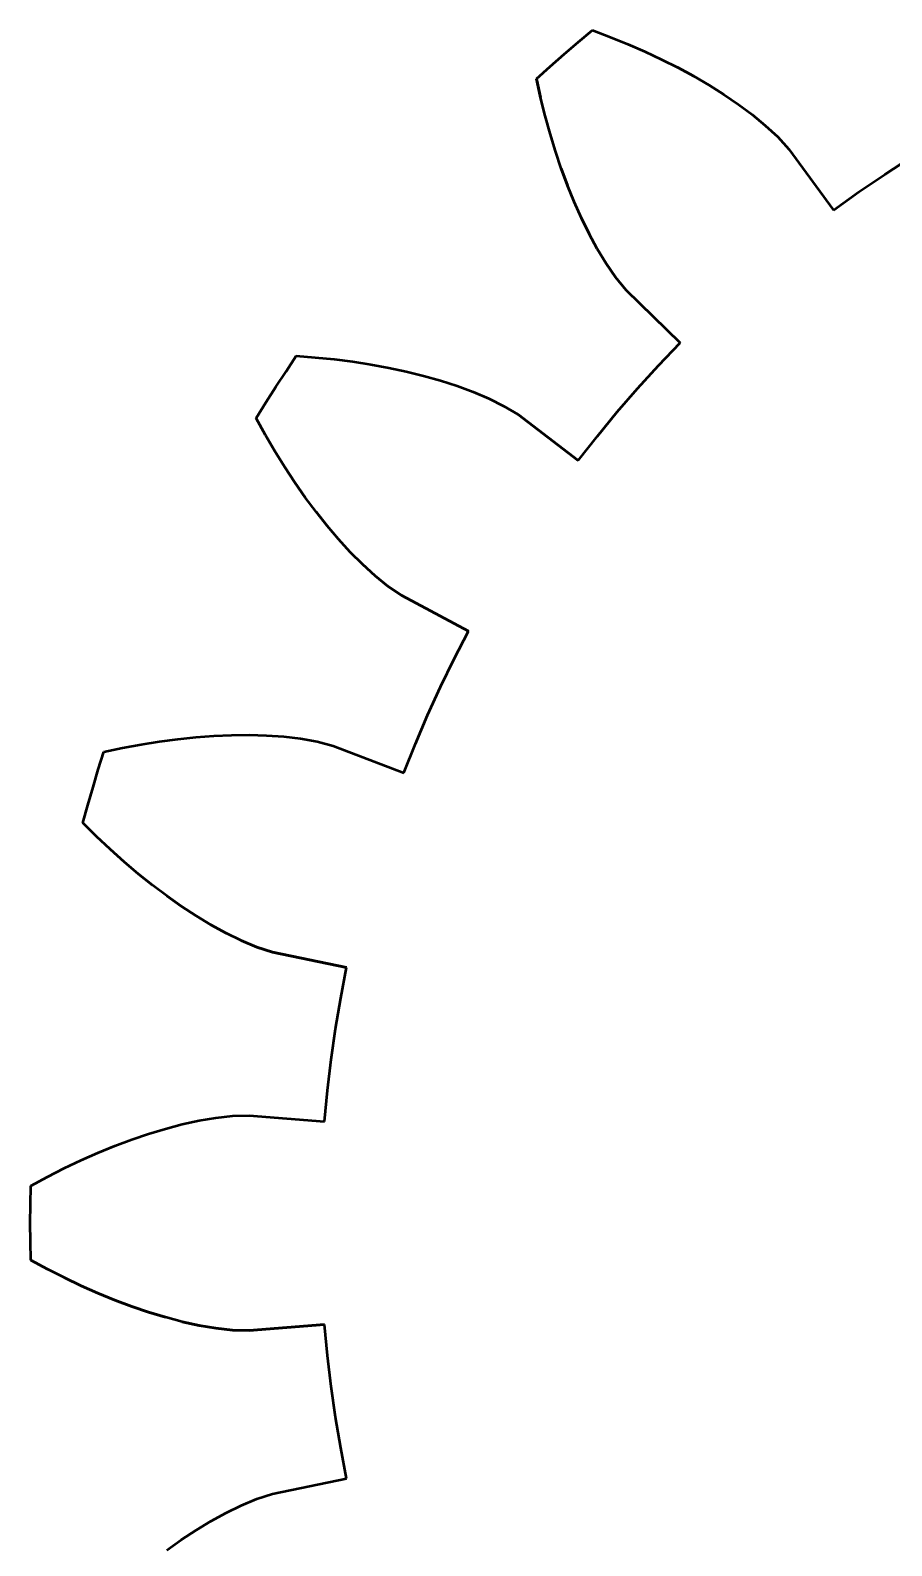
# Model space of a CAD drawing. Header units: millimetres. Extents: x 0 to 297, y 0 to 210.
# Drawn here: x 37.75 to 54.45, y 85.82 to 115.21 of the extents above; entities that cross this region are included whole.
import ezdxf

# ---------------------------------------------------------------- set-up
doc = ezdxf.new("R2010")
doc.units = ezdxf.units.MM
doc.linetypes.add('DASHED', pattern=[1.524, 1.27, -0.254])
doc.layers.add('OCULTA', color=8, linetype='DASHED', lineweight=25)
doc.layers.add('VISIBLE', color=7, linetype='CONTINUOUS', lineweight=50)

msp = doc.modelspace()

# ---------------------------------------------------------------- linework, layer by layer
at = {"layer": 'OCULTA'}
for p, q in [((48.1, 114.748), (48.373, 114.981)), ((48.373, 114.981), (48.648, 115.212)), ((48.648, 115.212), (48.994, 115.082)), ((48.648, 115.212), (48.648, 115.212)), ((48.994, 115.082), (49.333, 114.944)), ((49.333, 114.944), (49.664, 114.8)), ((47.829, 114.511), (48.1, 114.748)), ((49.664, 114.8), (49.988, 114.648)), ((49.988, 114.648), (50.303, 114.489)), ((47.562, 114.271), (47.829, 114.511)), ((50.611, 114.322), (50.303, 114.489)), ((47.562, 114.271), (47.642, 113.91)), ((47.562, 114.271), (47.562, 114.271)), ((50.611, 114.322), (50.909, 114.148)), ((50.909, 114.148), (51.198, 113.966)), ((47.729, 113.555), (47.642, 113.91)), ((51.198, 113.966), (51.477, 113.775)), ((51.477, 113.775), (51.744, 113.576)), ((47.825, 113.207), (47.729, 113.555)), ((51.744, 113.576), (51.999, 113.367)), ((47.93, 112.865), (47.825, 113.207)), ((51.999, 113.367), (52.239, 113.146)), ((52.239, 113.146), (52.455, 112.908)), ((52.455, 112.908), (53.323, 111.726)), ((48.042, 112.53), (47.93, 112.865)), ((54.314, 112.416), (54.822, 112.743)), ((48.042, 112.53), (48.163, 112.202)), ((53.814, 112.077), (54.314, 112.416)), ((48.293, 111.882), (48.163, 112.202)), ((53.323, 111.726), (53.814, 112.077)), ((48.433, 111.57), (48.293, 111.882)), ((53.323, 111.726), (53.323, 111.726)), ((48.433, 111.57), (48.582, 111.266)), ((48.741, 110.973), (48.582, 111.266)), ((48.912, 110.691), (48.741, 110.973)), ((48.912, 110.691), (49.096, 110.423)), ((49.301, 110.174), (49.096, 110.423)), ((49.301, 110.174), (50.348, 109.147)), ((49.93, 108.711), (50.348, 109.147)), ((50.348, 109.147), (50.348, 109.147)), ((42.704, 108.596), (42.904, 108.895)), ((42.904, 108.895), (43.272, 108.867)), ((42.904, 108.895), (42.904, 108.895)), ((43.272, 108.867), (43.636, 108.831)), ((43.636, 108.831), (43.994, 108.785)), ((43.994, 108.785), (44.347, 108.731)), ((42.508, 108.294), (42.704, 108.596)), ((44.347, 108.731), (44.695, 108.667)), ((44.695, 108.667), (45.037, 108.594)), ((45.037, 108.594), (45.372, 108.51)), ((45.372, 108.51), (45.701, 108.417)), ((49.523, 108.264), (49.93, 108.711)), ((42.315, 107.991), (42.508, 108.294)), ((45.701, 108.417), (46.022, 108.313)), ((46.022, 108.313), (46.335, 108.197)), ((46.335, 108.197), (46.639, 108.068)), ((49.128, 107.808), (49.523, 108.264)), ((42.126, 107.685), (42.315, 107.991)), ((46.639, 108.068), (46.931, 107.924)), ((46.931, 107.924), (47.205, 107.756)), ((42.304, 107.361), (42.126, 107.685)), ((42.126, 107.685), (42.126, 107.685)), ((48.371, 106.866), (47.205, 107.756)), ((48.743, 107.342), (49.128, 107.808)), ((42.304, 107.361), (42.489, 107.046)), ((48.371, 106.866), (48.743, 107.342)), ((42.679, 106.739), (42.489, 107.046)), ((42.875, 106.44), (42.679, 106.739)), ((48.371, 106.866), (48.371, 106.866)), ((42.875, 106.44), (43.078, 106.15)), ((43.286, 105.87), (43.078, 106.15)), ((43.286, 105.87), (43.501, 105.599)), ((43.723, 105.339), (43.501, 105.599)), ((43.951, 105.09), (43.723, 105.339)), ((43.951, 105.09), (44.186, 104.853)), ((44.186, 104.853), (44.43, 104.631)), ((44.43, 104.631), (44.682, 104.425)), ((44.682, 104.425), (44.949, 104.245)), ((44.949, 104.245), (46.242, 103.554)), ((45.965, 103.018), (46.242, 103.554)), ((46.242, 103.554), (46.242, 103.554)), ((45.7, 102.475), (45.965, 103.018)), ((45.449, 101.926), (45.7, 102.475)), ((45.212, 101.37), (45.449, 101.926)), ((40.248, 101.417), (40.603, 101.464)), ((40.603, 101.464), (40.954, 101.501)), ((40.954, 101.501), (41.303, 101.527)), ((41.303, 101.527), (41.648, 101.541)), ((41.648, 101.541), (41.99, 101.544)), ((41.99, 101.544), (42.327, 101.535)), ((42.327, 101.535), (42.66, 101.512)), ((42.66, 101.512), (42.988, 101.474)), ((42.988, 101.474), (43.309, 101.417)), ((39.064, 100.871), (39.171, 101.215)), ((39.171, 101.215), (39.532, 101.292)), ((39.171, 101.215), (39.171, 101.215)), ((39.532, 101.292), (39.892, 101.359)), ((39.892, 101.359), (40.248, 101.417)), ((43.309, 101.417), (43.62, 101.334)), ((43.62, 101.334), (44.989, 100.809)), ((44.989, 100.809), (45.212, 101.37)), ((38.961, 100.527), (39.064, 100.871)), ((44.989, 100.809), (44.989, 100.809)), ((38.861, 100.182), (38.961, 100.527)), ((38.766, 99.835), (38.861, 100.182)), ((38.766, 99.835), (39.028, 99.575)), ((38.766, 99.835), (38.766, 99.835)), ((39.294, 99.324), (39.028, 99.575)), ((39.294, 99.324), (39.563, 99.083)), ((39.563, 99.083), (39.836, 98.851)), ((39.836, 98.851), (40.112, 98.63)), ((40.391, 98.42), (40.112, 98.63)), ((40.391, 98.42), (40.673, 98.221)), ((40.959, 98.034), (40.673, 98.221)), ((40.959, 98.034), (41.248, 97.859)), ((41.248, 97.859), (41.541, 97.699)), ((41.837, 97.554), (41.541, 97.699)), ((41.837, 97.554), (42.137, 97.428)), ((42.137, 97.428), (42.444, 97.329)), ((42.444, 97.329), (43.879, 97.031)), ((43.764, 96.438), (43.879, 97.031)), ((43.879, 97.031), (43.879, 97.031)), ((43.663, 95.843), (43.764, 96.438)), ((43.577, 95.245), (43.663, 95.843)), ((43.506, 94.645), (43.577, 95.245)), ((43.45, 94.044), (43.506, 94.645)), ((41.018, 94.062), (41.343, 94.118)), ((41.343, 94.118), (41.667, 94.154)), ((41.667, 94.154), (41.988, 94.162)), ((41.988, 94.162), (43.45, 94.044)), ((39.711, 93.694), (40.038, 93.806)), ((40.038, 93.806), (40.365, 93.905)), ((40.365, 93.905), (40.692, 93.991)), ((40.692, 93.991), (41.018, 94.062)), ((43.45, 94.044), (43.45, 94.044)), ((39.057, 93.437), (39.384, 93.571)), ((39.384, 93.571), (39.711, 93.694)), ((38.404, 93.136), (38.73, 93.292)), ((38.73, 93.292), (39.057, 93.437)), ((37.754, 92.794), (38.079, 92.97)), ((38.079, 92.97), (38.404, 93.136)), ((37.747, 92.435), (37.754, 92.794)), ((37.754, 92.794), (37.754, 92.794)), ((37.745, 92.075), (37.747, 92.435)), ((37.747, 91.716), (37.745, 92.075)), ((37.754, 91.356), (37.747, 91.716)), ((37.754, 91.356), (38.079, 91.18)), ((37.754, 91.356), (37.754, 91.356)), ((38.404, 91.015), (38.079, 91.18)), ((38.404, 91.015), (38.73, 90.859)), ((38.73, 90.859), (39.057, 90.714)), ((39.057, 90.714), (39.384, 90.579)), ((39.384, 90.579), (39.711, 90.456)), ((39.711, 90.456), (40.038, 90.345)), ((40.038, 90.345), (40.365, 90.246)), ((40.692, 90.16), (40.365, 90.246)), ((40.692, 90.16), (41.018, 90.088)), ((41.018, 90.088), (41.343, 90.032)), ((41.343, 90.032), (41.667, 89.996)), ((41.667, 89.996), (41.988, 89.988)), ((41.988, 89.988), (43.45, 90.107)), ((43.506, 89.505), (43.45, 90.107)), ((43.45, 90.107), (43.45, 90.107)), ((43.577, 88.906), (43.506, 89.505)), ((43.663, 88.308), (43.577, 88.906)), ((43.764, 87.712), (43.663, 88.308)), ((43.879, 87.119), (43.764, 87.712)), ((42.444, 86.821), (43.879, 87.119)), ((43.879, 87.119), (43.879, 87.119)), ((41.837, 86.597), (42.137, 86.723)), ((42.137, 86.723), (42.444, 86.821)), ((41.248, 86.291), (41.541, 86.452)), ((41.541, 86.452), (41.837, 86.597)), ((40.959, 86.117), (41.248, 86.291)), ((40.391, 85.731), (40.673, 85.93)), ((40.673, 85.93), (40.959, 86.117))]:
    msp.add_line(p, q, dxfattribs=at)
at = {"layer": 'VISIBLE'}
for p, q in [((48.1, 114.748), (48.373, 114.981)), ((48.1, 114.748), (48.373, 114.981)), ((48.373, 114.981), (48.648, 115.212)), ((48.373, 114.981), (48.648, 115.212)), ((48.373, 114.981), (48.373, 114.981)), ((48.648, 115.212), (48.994, 115.082)), ((48.648, 115.212), (48.648, 115.212)), ((48.648, 115.212), (48.648, 115.212)), ((48.648, 115.212), (48.994, 115.082)), ((48.994, 115.082), (49.333, 114.944)), ((48.994, 115.082), (48.994, 115.082)), ((48.994, 115.082), (49.333, 114.944)), ((49.333, 114.944), (49.664, 114.8)), ((49.333, 114.944), (49.333, 114.944)), ((49.333, 114.944), (49.664, 114.8)), ((47.829, 114.511), (48.1, 114.748)), ((47.829, 114.511), (48.1, 114.748)), ((48.1, 114.748), (48.1, 114.748)), ((49.664, 114.8), (49.988, 114.648)), ((49.664, 114.8), (49.664, 114.8)), ((49.664, 114.8), (49.988, 114.648)), ((49.988, 114.648), (50.303, 114.489)), ((49.988, 114.648), (49.988, 114.648)), ((49.988, 114.648), (50.303, 114.489)), ((47.562, 114.271), (47.829, 114.511)), ((47.562, 114.271), (47.829, 114.511)), ((47.829, 114.511), (47.829, 114.511)), ((50.611, 114.322), (50.303, 114.489)), ((50.303, 114.489), (50.303, 114.489)), ((50.303, 114.489), (50.611, 114.322)), ((47.562, 114.271), (47.642, 113.91)), ((47.642, 113.91), (47.562, 114.271)), ((47.562, 114.271), (47.562, 114.271)), ((47.562, 114.271), (47.562, 114.271)), ((50.611, 114.322), (50.909, 114.148)), ((50.611, 114.322), (50.611, 114.322)), ((50.611, 114.322), (50.909, 114.148)), ((50.909, 114.148), (51.198, 113.966)), ((50.909, 114.148), (50.909, 114.148)), ((50.909, 114.148), (51.198, 113.966)), ((47.729, 113.555), (47.642, 113.91)), ((47.729, 113.555), (47.642, 113.91)), ((47.642, 113.91), (47.642, 113.91)), ((51.198, 113.966), (51.477, 113.775)), ((51.198, 113.966), (51.198, 113.966)), ((51.198, 113.966), (51.477, 113.775)), ((51.477, 113.775), (51.744, 113.576)), ((51.477, 113.775), (51.477, 113.775)), ((51.477, 113.775), (51.744, 113.576)), ((47.825, 113.207), (47.729, 113.555)), ((47.825, 113.207), (47.729, 113.555)), ((47.729, 113.555), (47.729, 113.555)), ((51.744, 113.576), (51.999, 113.367)), ((51.744, 113.576), (51.744, 113.576)), ((51.744, 113.576), (51.999, 113.367)), ((47.93, 112.865), (47.825, 113.207)), ((47.93, 112.865), (47.825, 113.207)), ((47.825, 113.207), (47.825, 113.207)), ((51.999, 113.367), (52.239, 113.146)), ((51.999, 113.367), (51.999, 113.367)), ((51.999, 113.367), (52.239, 113.146)), ((52.239, 113.146), (52.455, 112.908)), ((52.239, 113.146), (52.239, 113.146)), ((52.239, 113.146), (52.455, 112.908)), ((52.455, 112.908), (53.323, 111.726)), ((52.455, 112.908), (52.455, 112.908)), ((52.455, 112.908), (53.323, 111.726)), ((48.042, 112.53), (47.93, 112.865)), ((48.042, 112.53), (47.93, 112.865)), ((47.93, 112.865), (47.93, 112.865)), ((54.314, 112.416), (54.822, 112.743)), ((54.314, 112.416), (54.822, 112.743)), ((48.042, 112.53), (48.163, 112.202)), ((48.163, 112.202), (48.042, 112.53)), ((48.042, 112.53), (48.042, 112.53)), ((53.814, 112.077), (54.314, 112.416)), ((53.814, 112.077), (54.314, 112.416)), ((54.314, 112.416), (54.314, 112.416)), ((48.293, 111.882), (48.163, 112.202)), ((48.293, 111.882), (48.163, 112.202)), ((48.163, 112.202), (48.163, 112.202)), ((53.323, 111.726), (53.814, 112.077)), ((53.323, 111.726), (53.814, 112.077)), ((53.814, 112.077), (53.814, 112.077)), ((48.433, 111.57), (48.293, 111.882)), ((48.433, 111.57), (48.293, 111.882)), ((48.293, 111.882), (48.293, 111.882)), ((53.323, 111.726), (53.323, 111.726)), ((53.323, 111.726), (53.323, 111.726)), ((53.323, 111.726), (53.323, 111.726)), ((53.323, 111.726), (53.323, 111.726)), ((53.323, 111.726), (53.323, 111.726)), ((53.323, 111.726), (53.323, 111.726)), ((53.323, 111.726), (53.323, 111.726)), ((53.323, 111.726), (53.323, 111.726)), ((53.323, 111.726), (53.323, 111.726)), ((53.323, 111.726), (53.323, 111.726)), ((53.323, 111.726), (53.323, 111.726)), ((53.323, 111.726), (53.323, 111.726)), ((53.323, 111.726), (53.323, 111.726)), ((53.323, 111.726), (53.323, 111.726)), ((53.323, 111.726), (53.323, 111.726)), ((53.323, 111.726), (53.323, 111.726)), ((48.433, 111.57), (48.582, 111.266)), ((48.582, 111.266), (48.433, 111.57)), ((48.433, 111.57), (48.433, 111.57)), ((48.741, 110.973), (48.582, 111.266)), ((48.741, 110.973), (48.582, 111.266)), ((48.582, 111.266), (48.582, 111.266)), ((48.912, 110.691), (48.741, 110.973)), ((48.912, 110.691), (48.741, 110.973)), ((48.741, 110.973), (48.741, 110.973)), ((48.912, 110.691), (49.096, 110.423)), ((49.096, 110.423), (48.912, 110.691)), ((48.912, 110.691), (48.912, 110.691)), ((49.301, 110.174), (49.096, 110.423)), ((49.301, 110.174), (49.096, 110.423)), ((49.096, 110.423), (49.096, 110.423)), ((49.301, 110.174), (50.348, 109.147)), ((50.347, 109.147), (49.301, 110.174)), ((49.301, 110.174), (49.301, 110.174)), ((49.93, 108.711), (50.348, 109.147)), ((49.93, 108.711), (50.347, 109.147)), ((50.347, 109.147), (50.347, 109.147)), ((50.347, 109.147), (50.347, 109.147)), ((50.347, 109.147), (50.347, 109.147)), ((50.347, 109.147), (50.347, 109.147)), ((50.347, 109.147), (50.347, 109.147)), ((50.347, 109.147), (50.347, 109.147)), ((50.347, 109.147), (50.347, 109.147)), ((50.347, 109.147), (50.347, 109.147)), ((50.347, 109.147), (50.347, 109.147)), ((50.347, 109.147), (50.347, 109.147)), ((50.347, 109.147), (50.347, 109.147)), ((50.347, 109.147), (50.347, 109.147)), ((50.347, 109.147), (50.347, 109.147)), ((50.347, 109.147), (50.347, 109.147)), ((50.347, 109.147), (50.347, 109.147)), ((50.347, 109.147), (50.347, 109.147)), ((42.704, 108.596), (42.904, 108.895)), ((42.704, 108.596), (42.904, 108.895)), ((42.904, 108.895), (43.272, 108.867)), ((42.904, 108.895), (42.904, 108.895)), ((42.904, 108.895), (42.904, 108.895)), ((42.904, 108.895), (43.272, 108.867)), ((43.272, 108.867), (43.636, 108.831)), ((43.272, 108.867), (43.272, 108.867)), ((43.272, 108.867), (43.636, 108.831)), ((43.636, 108.831), (43.994, 108.785)), ((43.636, 108.831), (43.636, 108.831)), ((43.636, 108.831), (43.994, 108.785)), ((43.994, 108.785), (44.347, 108.731)), ((43.994, 108.785), (43.994, 108.785)), ((43.994, 108.785), (44.347, 108.731)), ((42.508, 108.294), (42.704, 108.596)), ((42.508, 108.294), (42.704, 108.596)), ((42.704, 108.596), (42.704, 108.596)), ((44.347, 108.731), (44.695, 108.667)), ((44.347, 108.731), (44.347, 108.731)), ((44.347, 108.731), (44.695, 108.667)), ((44.695, 108.667), (45.037, 108.594)), ((44.695, 108.667), (44.695, 108.667)), ((44.695, 108.667), (45.037, 108.594)), ((45.037, 108.594), (45.372, 108.51)), ((45.037, 108.594), (45.037, 108.594)), ((45.037, 108.594), (45.372, 108.51)), ((45.372, 108.51), (45.701, 108.417)), ((45.372, 108.51), (45.372, 108.51)), ((45.372, 108.51), (45.701, 108.417)), ((49.523, 108.264), (49.93, 108.711)), ((49.523, 108.264), (49.93, 108.711)), ((49.93, 108.711), (49.93, 108.711)), ((42.315, 107.991), (42.508, 108.294)), ((42.315, 107.991), (42.508, 108.294)), ((42.508, 108.294), (42.508, 108.294)), ((45.701, 108.417), (46.022, 108.313)), ((45.701, 108.417), (45.701, 108.417)), ((45.701, 108.417), (46.022, 108.313)), ((46.022, 108.313), (46.335, 108.197)), ((46.022, 108.313), (46.022, 108.313)), ((46.022, 108.313), (46.335, 108.197)), ((46.335, 108.197), (46.639, 108.068)), ((46.335, 108.197), (46.335, 108.197)), ((46.335, 108.197), (46.639, 108.068)), ((49.128, 107.808), (49.523, 108.264)), ((49.128, 107.808), (49.523, 108.264)), ((49.523, 108.264), (49.523, 108.264)), ((42.126, 107.685), (42.315, 107.991)), ((42.126, 107.685), (42.315, 107.991)), ((42.315, 107.991), (42.315, 107.991)), ((46.639, 108.068), (46.931, 107.924)), ((46.639, 108.068), (46.639, 108.068)), ((46.639, 108.068), (46.931, 107.924)), ((46.931, 107.924), (47.205, 107.756)), ((46.931, 107.924), (46.931, 107.924)), ((46.931, 107.924), (47.205, 107.756)), ((42.304, 107.361), (42.126, 107.685)), ((42.304, 107.361), (42.126, 107.685)), ((42.126, 107.685), (42.126, 107.685)), ((42.126, 107.685), (42.126, 107.685)), ((48.371, 106.866), (47.205, 107.756)), ((47.205, 107.756), (47.205, 107.756)), ((47.205, 107.756), (48.371, 106.866)), ((48.743, 107.342), (49.128, 107.808)), ((48.743, 107.342), (49.128, 107.808)), ((49.128, 107.808), (49.128, 107.808)), ((42.304, 107.361), (42.304, 107.361)), ((42.304, 107.361), (42.489, 107.046)), ((42.489, 107.046), (42.304, 107.361)), ((48.371, 106.866), (48.743, 107.342)), ((48.371, 106.866), (48.743, 107.342)), ((48.743, 107.342), (48.743, 107.342)), ((42.679, 106.739), (42.489, 107.046)), ((42.679, 106.739), (42.489, 107.046)), ((42.489, 107.046), (42.489, 107.046)), ((42.875, 106.44), (42.679, 106.739)), ((42.875, 106.44), (42.679, 106.739)), ((42.679, 106.739), (42.679, 106.739)), ((48.371, 106.866), (48.371, 106.866)), ((48.371, 106.866), (48.371, 106.866)), ((48.371, 106.866), (48.371, 106.866)), ((48.371, 106.866), (48.371, 106.866)), ((48.371, 106.866), (48.371, 106.866)), ((48.371, 106.866), (48.371, 106.866)), ((48.371, 106.866), (48.371, 106.866)), ((48.371, 106.866), (48.371, 106.866)), ((48.371, 106.866), (48.371, 106.866)), ((48.371, 106.866), (48.371, 106.866)), ((48.371, 106.866), (48.371, 106.866)), ((48.371, 106.866), (48.371, 106.866)), ((48.371, 106.866), (48.371, 106.866)), ((48.371, 106.866), (48.371, 106.866)), ((48.371, 106.866), (48.371, 106.866)), ((48.371, 106.866), (48.371, 106.866)), ((42.875, 106.44), (43.078, 106.15)), ((43.078, 106.15), (42.875, 106.44)), ((42.875, 106.44), (42.875, 106.44)), ((43.286, 105.87), (43.078, 106.15)), ((43.286, 105.87), (43.078, 106.15)), ((43.078, 106.15), (43.078, 106.15)), ((43.286, 105.87), (43.501, 105.599)), ((43.501, 105.599), (43.286, 105.87)), ((43.286, 105.87), (43.286, 105.87)), ((43.723, 105.339), (43.501, 105.599)), ((43.723, 105.339), (43.501, 105.599)), ((43.501, 105.599), (43.501, 105.599)), ((43.951, 105.09), (43.723, 105.339)), ((43.951, 105.09), (43.723, 105.339)), ((43.723, 105.339), (43.723, 105.339)), ((43.951, 105.09), (44.186, 104.853)), ((44.186, 104.853), (43.951, 105.09)), ((43.951, 105.09), (43.951, 105.09)), ((44.186, 104.853), (44.43, 104.631)), ((44.43, 104.631), (44.186, 104.853)), ((44.186, 104.853), (44.186, 104.853)), ((44.43, 104.631), (44.682, 104.425)), ((44.682, 104.425), (44.43, 104.631)), ((44.43, 104.631), (44.43, 104.631)), ((44.682, 104.425), (44.949, 104.245)), ((44.949, 104.245), (44.682, 104.425)), ((44.682, 104.425), (44.682, 104.425)), ((44.949, 104.245), (46.242, 103.554)), ((46.242, 103.554), (44.949, 104.245)), ((44.949, 104.245), (44.949, 104.245)), ((45.965, 103.018), (46.242, 103.554)), ((45.965, 103.018), (46.242, 103.554)), ((46.242, 103.554), (46.242, 103.554)), ((46.242, 103.554), (46.242, 103.554)), ((46.242, 103.554), (46.242, 103.554)), ((46.242, 103.554), (46.242, 103.554)), ((46.242, 103.554), (46.242, 103.554)), ((46.242, 103.554), (46.242, 103.554)), ((46.242, 103.554), (46.242, 103.554)), ((46.242, 103.554), (46.242, 103.554)), ((46.242, 103.554), (46.242, 103.554)), ((46.242, 103.554), (46.242, 103.554)), ((46.242, 103.554), (46.242, 103.554)), ((46.242, 103.554), (46.242, 103.554)), ((46.242, 103.554), (46.242, 103.554)), ((46.242, 103.554), (46.242, 103.554)), ((46.242, 103.554), (46.242, 103.554)), ((46.242, 103.554), (46.242, 103.554)), ((45.7, 102.475), (45.965, 103.018)), ((45.7, 102.475), (45.965, 103.018)), ((45.965, 103.018), (45.965, 103.018)), ((45.449, 101.926), (45.7, 102.475)), ((45.449, 101.926), (45.7, 102.475)), ((45.7, 102.475), (45.7, 102.475)), ((45.212, 101.37), (45.449, 101.926)), ((45.212, 101.37), (45.449, 101.926)), ((45.449, 101.926), (45.449, 101.926)), ((40.248, 101.417), (40.603, 101.464)), ((40.248, 101.417), (40.603, 101.464)), ((40.603, 101.464), (40.954, 101.501)), ((40.603, 101.464), (40.954, 101.501)), ((40.603, 101.464), (40.603, 101.464)), ((40.954, 101.501), (41.303, 101.527)), ((40.954, 101.501), (41.303, 101.527)), ((40.954, 101.501), (40.954, 101.501)), ((41.303, 101.527), (41.648, 101.541)), ((41.303, 101.527), (41.648, 101.541)), ((41.303, 101.527), (41.303, 101.527)), ((41.648, 101.541), (41.99, 101.544)), ((41.648, 101.541), (41.99, 101.544)), ((41.648, 101.541), (41.648, 101.541)), ((41.99, 101.544), (42.327, 101.535)), ((41.99, 101.544), (41.99, 101.544)), ((41.99, 101.544), (42.327, 101.535)), ((42.327, 101.535), (42.66, 101.512)), ((42.327, 101.535), (42.327, 101.535)), ((42.327, 101.535), (42.66, 101.512)), ((42.66, 101.512), (42.988, 101.474)), ((42.66, 101.512), (42.66, 101.512)), ((42.66, 101.512), (42.988, 101.474)), ((42.988, 101.474), (43.309, 101.417)), ((42.988, 101.474), (42.988, 101.474)), ((42.988, 101.474), (43.309, 101.417)), ((39.064, 100.871), (39.171, 101.215)), ((39.064, 100.871), (39.171, 101.215)), ((39.171, 101.215), (39.532, 101.292)), ((39.171, 101.215), (39.532, 101.292)), ((39.171, 101.215), (39.171, 101.215)), ((39.171, 101.215), (39.171, 101.215)), ((39.532, 101.292), (39.892, 101.359)), ((39.532, 101.292), (39.532, 101.292)), ((39.532, 101.292), (39.892, 101.359)), ((39.892, 101.359), (40.248, 101.417)), ((39.892, 101.359), (40.248, 101.417)), ((39.892, 101.359), (39.892, 101.359)), ((40.248, 101.417), (40.248, 101.417)), ((43.309, 101.417), (43.62, 101.334)), ((43.309, 101.417), (43.309, 101.417)), ((43.309, 101.417), (43.62, 101.334)), ((43.62, 101.334), (44.989, 100.809)), ((43.62, 101.334), (43.62, 101.334)), ((43.62, 101.334), (44.989, 100.809)), ((44.989, 100.809), (45.212, 101.37)), ((44.989, 100.809), (45.212, 101.37)), ((45.212, 101.37), (45.212, 101.37)), ((38.961, 100.527), (39.064, 100.871)), ((38.961, 100.527), (39.064, 100.871)), ((39.064, 100.871), (39.064, 100.871)), ((44.989, 100.809), (44.989, 100.809)), ((44.989, 100.809), (44.989, 100.809)), ((44.989, 100.809), (44.989, 100.809)), ((44.989, 100.809), (44.989, 100.809)), ((44.989, 100.809), (44.989, 100.809)), ((44.989, 100.809), (44.989, 100.809)), ((44.989, 100.809), (44.989, 100.809)), ((44.989, 100.809), (44.989, 100.809)), ((44.989, 100.809), (44.989, 100.809)), ((44.989, 100.809), (44.989, 100.809)), ((44.989, 100.809), (44.989, 100.809)), ((44.989, 100.809), (44.989, 100.809)), ((44.989, 100.809), (44.989, 100.809)), ((44.989, 100.809), (44.989, 100.809)), ((44.989, 100.809), (44.989, 100.809)), ((44.989, 100.809), (44.989, 100.809)), ((38.861, 100.182), (38.961, 100.527)), ((38.861, 100.182), (38.961, 100.527)), ((38.961, 100.527), (38.961, 100.527)), ((38.766, 99.835), (38.861, 100.182)), ((38.766, 99.835), (38.861, 100.182)), ((38.861, 100.182), (38.861, 100.182)), ((38.766, 99.835), (39.028, 99.575)), ((39.028, 99.575), (38.766, 99.835)), ((38.766, 99.835), (38.766, 99.835)), ((38.766, 99.835), (38.766, 99.835)), ((39.294, 99.324), (39.028, 99.575)), ((39.294, 99.324), (39.028, 99.575)), ((39.028, 99.575), (39.028, 99.575)), ((39.294, 99.324), (39.563, 99.083)), ((39.563, 99.083), (39.294, 99.324)), ((39.294, 99.324), (39.294, 99.324)), ((39.563, 99.083), (39.836, 98.851)), ((39.836, 98.851), (39.563, 99.083)), ((39.563, 99.083), (39.563, 99.083)), ((39.836, 98.851), (40.112, 98.63)), ((40.112, 98.63), (39.836, 98.851)), ((39.836, 98.851), (39.836, 98.851)), ((40.391, 98.42), (40.112, 98.63)), ((40.391, 98.42), (40.112, 98.63)), ((40.112, 98.63), (40.112, 98.63)), ((40.391, 98.42), (40.673, 98.221)), ((40.673, 98.221), (40.391, 98.42)), ((40.391, 98.42), (40.391, 98.42)), ((40.959, 98.034), (40.673, 98.221)), ((40.959, 98.034), (40.673, 98.221)), ((40.673, 98.221), (40.673, 98.221)), ((40.959, 98.034), (41.248, 97.859)), ((41.248, 97.859), (40.959, 98.034)), ((40.959, 98.034), (40.959, 98.034)), ((41.248, 97.859), (41.541, 97.699)), ((41.541, 97.699), (41.248, 97.859)), ((41.248, 97.859), (41.248, 97.859)), ((41.837, 97.554), (41.541, 97.699)), ((41.837, 97.554), (41.541, 97.699)), ((41.541, 97.699), (41.541, 97.699)), ((41.837, 97.554), (42.137, 97.428)), ((42.137, 97.428), (41.837, 97.554)), ((41.837, 97.554), (41.837, 97.554)), ((42.137, 97.428), (42.444, 97.329)), ((42.444, 97.329), (42.137, 97.428)), ((42.137, 97.428), (42.137, 97.428)), ((42.444, 97.329), (43.879, 97.031)), ((43.879, 97.031), (42.444, 97.329)), ((42.444, 97.329), (42.444, 97.329)), ((43.764, 96.438), (43.879, 97.031)), ((43.764, 96.438), (43.879, 97.031)), ((43.879, 97.031), (43.879, 97.031)), ((43.879, 97.031), (43.879, 97.031)), ((43.879, 97.031), (43.879, 97.031)), ((43.879, 97.031), (43.879, 97.031)), ((43.879, 97.031), (43.879, 97.031)), ((43.879, 97.031), (43.879, 97.031)), ((43.879, 97.031), (43.879, 97.031)), ((43.879, 97.031), (43.879, 97.031)), ((43.879, 97.031), (43.879, 97.031)), ((43.879, 97.031), (43.879, 97.031)), ((43.879, 97.031), (43.879, 97.031)), ((43.879, 97.031), (43.879, 97.031)), ((43.879, 97.031), (43.879, 97.031)), ((43.879, 97.031), (43.879, 97.031)), ((43.879, 97.031), (43.879, 97.031)), ((43.879, 97.031), (43.879, 97.031)), ((43.663, 95.843), (43.764, 96.438)), ((43.663, 95.843), (43.764, 96.438)), ((43.764, 96.438), (43.764, 96.438)), ((43.577, 95.245), (43.663, 95.843)), ((43.577, 95.245), (43.663, 95.843)), ((43.663, 95.843), (43.663, 95.843)), ((43.506, 94.645), (43.577, 95.245)), ((43.506, 94.645), (43.577, 95.245)), ((43.577, 95.245), (43.577, 95.245)), ((43.45, 94.044), (43.506, 94.645)), ((43.45, 94.044), (43.506, 94.645)), ((43.506, 94.645), (43.506, 94.645)), ((41.018, 94.062), (41.343, 94.118)), ((41.018, 94.062), (41.343, 94.118)), ((41.343, 94.118), (41.667, 94.154)), ((41.343, 94.118), (41.667, 94.154)), ((41.343, 94.118), (41.343, 94.118)), ((41.667, 94.154), (41.988, 94.162)), ((41.667, 94.154), (41.988, 94.162)), ((41.667, 94.154), (41.667, 94.154)), ((41.988, 94.162), (43.45, 94.044)), ((41.988, 94.162), (41.988, 94.162)), ((41.988, 94.162), (43.45, 94.044)), ((39.711, 93.694), (40.038, 93.806)), ((39.711, 93.694), (40.038, 93.806)), ((40.038, 93.806), (40.365, 93.905)), ((40.038, 93.806), (40.365, 93.905)), ((40.038, 93.806), (40.038, 93.806)), ((40.365, 93.905), (40.692, 93.991)), ((40.365, 93.905), (40.692, 93.991)), ((40.365, 93.905), (40.365, 93.905)), ((40.692, 93.991), (41.018, 94.062)), ((40.692, 93.991), (41.018, 94.062)), ((40.692, 93.991), (40.692, 93.991)), ((41.018, 94.062), (41.018, 94.062)), ((43.45, 94.044), (43.45, 94.044)), ((43.45, 94.044), (43.45, 94.044)), ((43.45, 94.044), (43.45, 94.044)), ((43.45, 94.044), (43.45, 94.044)), ((43.45, 94.044), (43.45, 94.044)), ((43.45, 94.044), (43.45, 94.044)), ((43.45, 94.044), (43.45, 94.044)), ((43.45, 94.044), (43.45, 94.044)), ((43.45, 94.044), (43.45, 94.044)), ((43.45, 94.044), (43.45, 94.044)), ((43.45, 94.044), (43.45, 94.044)), ((43.45, 94.044), (43.45, 94.044)), ((43.45, 94.044), (43.45, 94.044)), ((43.45, 94.044), (43.45, 94.044)), ((43.45, 94.044), (43.45, 94.044)), ((43.45, 94.044), (43.45, 94.044)), ((39.057, 93.437), (39.384, 93.571)), ((39.057, 93.437), (39.384, 93.571)), ((39.384, 93.571), (39.711, 93.694)), ((39.384, 93.571), (39.711, 93.694)), ((39.384, 93.571), (39.384, 93.571)), ((39.711, 93.694), (39.711, 93.694)), ((38.404, 93.136), (38.73, 93.292)), ((38.404, 93.136), (38.73, 93.292)), ((38.73, 93.292), (39.057, 93.437)), ((38.73, 93.292), (39.057, 93.437)), ((38.73, 93.292), (38.73, 93.292)), ((39.057, 93.437), (39.057, 93.437)), ((37.754, 92.794), (38.079, 92.97)), ((37.754, 92.794), (38.079, 92.97)), ((38.079, 92.97), (38.404, 93.136)), ((38.079, 92.97), (38.404, 93.136)), ((38.079, 92.97), (38.079, 92.97)), ((38.404, 93.136), (38.404, 93.136)), ((37.747, 92.435), (37.754, 92.794)), ((37.747, 92.435), (37.754, 92.794)), ((37.754, 92.794), (37.754, 92.794)), ((37.754, 92.794), (37.754, 92.794)), ((37.745, 92.075), (37.747, 92.435)), ((37.745, 92.075), (37.747, 92.435)), ((37.747, 92.435), (37.747, 92.435)), ((37.747, 91.716), (37.745, 92.075)), ((37.747, 91.716), (37.745, 92.075)), ((37.745, 92.075), (37.745, 92.075)), ((37.754, 91.356), (37.747, 91.716)), ((37.754, 91.356), (37.747, 91.716)), ((37.747, 91.716), (37.747, 91.716)), ((37.754, 91.356), (38.079, 91.18)), ((37.754, 91.356), (37.754, 91.356)), ((38.079, 91.18), (37.754, 91.356)), ((37.754, 91.356), (37.754, 91.356)), ((38.404, 91.015), (38.079, 91.18)), ((38.404, 91.015), (38.079, 91.18)), ((38.079, 91.18), (38.079, 91.18)), ((38.404, 91.015), (38.73, 90.859)), ((38.73, 90.859), (38.404, 91.015)), ((38.404, 91.015), (38.404, 91.015)), ((38.73, 90.859), (39.057, 90.714)), ((39.057, 90.714), (38.73, 90.859)), ((38.73, 90.859), (38.73, 90.859)), ((39.057, 90.714), (39.384, 90.579)), ((39.384, 90.579), (39.057, 90.714)), ((39.057, 90.714), (39.057, 90.714)), ((39.384, 90.579), (39.711, 90.456)), ((39.711, 90.456), (39.384, 90.579)), ((39.384, 90.579), (39.384, 90.579)), ((39.711, 90.456), (40.038, 90.345)), ((40.038, 90.345), (39.711, 90.456)), ((39.711, 90.456), (39.711, 90.456)), ((40.038, 90.345), (40.365, 90.246)), ((40.365, 90.246), (40.038, 90.345)), ((40.038, 90.345), (40.038, 90.345)), ((40.692, 90.16), (40.365, 90.246)), ((40.692, 90.16), (40.365, 90.246)), ((40.365, 90.246), (40.365, 90.246)), ((40.692, 90.16), (41.018, 90.088)), ((41.018, 90.088), (40.692, 90.16)), ((40.692, 90.16), (40.692, 90.16)), ((41.018, 90.088), (41.343, 90.032)), ((41.343, 90.032), (41.018, 90.088)), ((41.018, 90.088), (41.018, 90.088)), ((41.343, 90.032), (41.667, 89.996)), ((41.667, 89.996), (41.343, 90.032)), ((41.343, 90.032), (41.343, 90.032)), ((41.667, 89.996), (41.988, 89.988)), ((41.988, 89.988), (41.667, 89.996)), ((41.667, 89.996), (41.667, 89.996)), ((41.988, 89.988), (43.45, 90.107)), ((43.45, 90.107), (41.988, 89.988)), ((41.988, 89.988), (41.988, 89.988)), ((43.506, 89.505), (43.45, 90.107)), ((43.506, 89.505), (43.45, 90.107)), ((43.45, 90.107), (43.45, 90.107)), ((43.45, 90.107), (43.45, 90.107)), ((43.45, 90.107), (43.45, 90.107)), ((43.45, 90.107), (43.45, 90.107)), ((43.45, 90.107), (43.45, 90.107)), ((43.45, 90.107), (43.45, 90.107)), ((43.45, 90.107), (43.45, 90.107)), ((43.45, 90.107), (43.45, 90.107)), ((43.45, 90.107), (43.45, 90.107)), ((43.45, 90.107), (43.45, 90.107)), ((43.45, 90.107), (43.45, 90.107)), ((43.45, 90.107), (43.45, 90.107)), ((43.45, 90.107), (43.45, 90.107)), ((43.45, 90.107), (43.45, 90.107)), ((43.45, 90.107), (43.45, 90.107)), ((43.45, 90.107), (43.45, 90.107)), ((43.577, 88.906), (43.506, 89.505)), ((43.577, 88.906), (43.506, 89.505)), ((43.506, 89.505), (43.506, 89.505)), ((43.663, 88.308), (43.577, 88.906)), ((43.663, 88.308), (43.577, 88.906)), ((43.577, 88.906), (43.577, 88.906)), ((43.764, 87.712), (43.663, 88.308)), ((43.764, 87.712), (43.663, 88.308)), ((43.663, 88.308), (43.663, 88.308)), ((43.879, 87.119), (43.764, 87.712)), ((43.879, 87.119), (43.764, 87.712)), ((43.764, 87.712), (43.764, 87.712)), ((42.444, 86.821), (43.879, 87.119)), ((42.444, 86.821), (43.879, 87.119)), ((43.879, 87.119), (43.879, 87.119)), ((43.879, 87.119), (43.879, 87.119)), ((43.879, 87.119), (43.879, 87.119)), ((43.879, 87.119), (43.879, 87.119)), ((43.879, 87.119), (43.879, 87.119)), ((43.879, 87.119), (43.879, 87.119)), ((43.879, 87.119), (43.879, 87.119)), ((43.879, 87.119), (43.879, 87.119)), ((43.879, 87.119), (43.879, 87.119)), ((43.879, 87.119), (43.879, 87.119)), ((43.879, 87.119), (43.879, 87.119)), ((43.879, 87.119), (43.879, 87.119)), ((43.879, 87.119), (43.879, 87.119)), ((43.879, 87.119), (43.879, 87.119)), ((43.879, 87.119), (43.879, 87.119)), ((43.879, 87.119), (43.879, 87.119)), ((41.837, 86.597), (42.137, 86.723)), ((41.837, 86.597), (42.137, 86.723)), ((42.137, 86.723), (42.444, 86.821)), ((42.137, 86.723), (42.444, 86.821)), ((42.137, 86.723), (42.137, 86.723)), ((42.444, 86.821), (42.444, 86.821)), ((41.248, 86.291), (41.541, 86.452)), ((41.248, 86.291), (41.541, 86.452)), ((41.541, 86.452), (41.837, 86.597)), ((41.541, 86.452), (41.837, 86.597)), ((41.541, 86.452), (41.541, 86.452)), ((41.837, 86.597), (41.837, 86.597)), ((40.959, 86.117), (41.248, 86.291)), ((40.959, 86.117), (41.248, 86.291)), ((41.248, 86.291), (41.248, 86.291)), ((40.391, 85.731), (40.673, 85.93)), ((40.391, 85.731), (40.673, 85.93)), ((40.673, 85.93), (40.959, 86.117)), ((40.673, 85.93), (40.959, 86.117)), ((40.673, 85.93), (40.673, 85.93)), ((40.959, 86.117), (40.959, 86.117))]:
    msp.add_line(p, q, dxfattribs=at)

doc.saveas('drawing.dxf')
